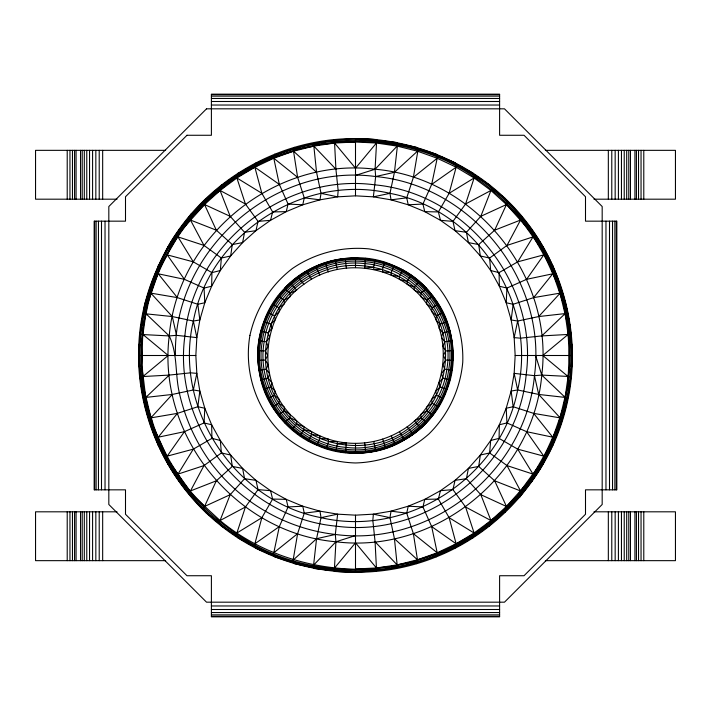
<?xml version="1.0" encoding="UTF-8"?>
<svg xmlns="http://www.w3.org/2000/svg" width="711" height="711" viewBox="0 0 711 711"><rect width="100%" height="100%" fill="white"/><g stroke="black" fill="none" stroke-linecap="round" stroke-linejoin="round"><path stroke-width="1.07" d="M284.693 422.805L290.124 417.65L290.159 414.335C255.427 377.79 262.243 312.893 303.819 284.364C341.209 255.88 399.875 265.176 426.636 303.819C457.36 343.795 443.788 407.625 399.466 431.648C378.154 443.957 351.732 446.73 328.331 439.122C316.671 435.23 305.863 428.991 296.665 420.841C291.492 413.882 282.454 411.571 278.943 403.217C251.827 361.988 267.096 301.011 310.396 277.379C350.683 252.947 407.998 267.274 432.057 307.783C457.12 346.239 446.179 402.257 408.523 428.475C370.929 457.057 312.253 448.677 284.169 410.718L284.364 407.181L278.943 403.217L279.352 399.466L274.517 395.227L275.175 391.263L270.909 386.828L271.878 382.669L268.171 378.11L269.496 373.782L266.332 369.16L268.056 364.69L265.407 360.068L267.576 355.5L265.407 350.932L268.056 346.31L266.332 341.84L269.496 337.218L268.171 332.89L271.878 328.331L270.909 324.172L263.888 321.568C281.387 270.429 344.906 243.171 394.027 265.718C440.767 284.631 465.616 342.524 447.112 389.432C429.613 440.571 366.094 467.829 316.973 445.282C270.233 426.369 245.384 368.476 263.888 321.568M426.307 288.195L420.876 293.35L420.841 296.665L426.831 300.282L426.636 303.819L432.057 307.783L431.648 311.534L436.483 315.773L435.825 319.737L440.091 324.172L439.122 328.331L442.829 332.89L441.504 337.218L444.668 341.84L442.944 346.31L445.593 350.932L443.424 355.5L445.593 360.068L442.944 364.69L444.668 369.16L441.504 373.782L442.829 378.11L439.122 382.669L440.091 386.828L447.112 389.432M355.5 568.996L376.43 567.973L396.071 566.027L397.156 564.898L394.445 538.707L389.966 517.652L373.373 514.16L372.831 520.372L375.079 541.773L376.43 567.973L375.879 568.924C320.27 572.257 263.221 556.429 220.055 520.532C204.821 506.454 188.451 492.154 177.981 474.113C166.125 456.569 156.838 437.914 151.194 417.473C144.351 401.102 145.008 382.909 141.347 365.703C143.418 348.443 140.902 330.597 146.102 313.844C149.754 292.959 157.087 273.459 167.209 254.858C172.08 241.633 181.412 230.631 189.766 219.486C256.004 135.49 386.828 116.08 474.61 177.235C527.402 212.207 562.961 271.451 568.871 334.481C574.55 390.419 557.015 448.161 521.234 491.514C454.996 575.51 324.172 594.92 236.39 533.765C183.598 498.793 148.039 439.549 142.129 376.519C139.418 348.577 142.227 320.137 150.332 293.261C158.118 263.932 175.519 238.976 193.472 215.095L191.543 213.424C182.354 226.587 171.084 238.585 164.836 253.587L167.209 254.858L193.294 261.852L211.931 272.615L211.647 286.222L204.795 302.77L199.835 319.968L196.84 337.627L195.836 355.5L196.84 373.373L199.835 391.032L204.795 408.23L211.647 424.778L220.312 440.447L230.666 455.049L242.602 468.398L255.951 480.334L270.553 490.688L286.222 499.353L302.77 506.205L319.968 511.165L337.627 514.16L355.5 515.164L373.373 514.16L391.032 511.165L408.23 506.205L424.778 499.353L440.447 490.688L455.049 480.334L468.398 468.398L480.334 455.049L490.688 440.447L499.353 424.778L506.205 408.23L511.165 391.032L514.16 373.373L515.164 355.5L514.16 337.627L511.165 319.968L506.205 302.77L499.353 286.222L490.688 270.553L480.334 255.951L468.398 242.602L455.049 230.666L440.447 220.312L424.778 211.647L408.23 204.795L391.032 199.835L373.373 196.84L355.5 195.836L337.627 196.84L319.968 199.835L302.77 204.795L286.222 211.647L270.553 220.312L255.951 230.666L242.602 242.602L230.666 255.951L220.312 270.553L211.647 286.222L204.057 288.071L184.398 279.316L158.251 273.797L155.771 272.766C181.225 205.763 244.46 155.922 314.44 142.467C382.225 129.162 455.387 150.643 505.21 198.485C560.588 250.672 584.709 332.81 566.338 406.648C550.287 473.837 500.357 531.455 436.136 556.909C365.658 585.597 280.925 573.422 221.388 526.033C166.943 483.524 135.268 414.166 138.796 345.173C140.716 296.807 160.686 250.414 192.112 213.931C237.039 161.281 307.552 134.441 376.119 139.534L376.688 140.351L375.079 169.227L375.666 176.55L373.373 196.84L389.966 193.348C477.045 209.798 538.049 303.721 517.652 389.966C501.202 477.045 407.279 538.049 321.034 517.652C233.955 501.202 172.951 407.279 193.348 321.034C209.798 233.955 303.721 172.951 389.966 193.348L391.032 199.835L406.728 197.836L413.375 177.368L418.255 148.626L416.619 147.337L397.68 143.471L376.688 140.351L355.5 139.312M355.5 142.004L334.57 143.027L314.929 144.973L313.844 146.102L316.555 172.293L321.034 193.348L337.627 196.84L338.169 190.628L335.921 169.227L334.57 143.027L335.121 142.076L355.5 142.004L376.43 143.027L397.156 146.102L417.473 151.194L437.203 158.251L456.142 167.209L474.113 177.981L490.945 190.468L506.463 204.537L530.148 231.137L550.527 266.438L563.859 304.957L569.653 345.297L567.716 386.011L558.108 425.622L541.178 462.701L520.532 490.945L517.528 495.905L519.457 497.576C528.646 484.413 539.916 472.415 546.164 457.413L543.791 456.142L517.706 449.148L499.069 438.385L499.353 424.778L506.943 422.929L526.602 431.684L552.749 437.203L555.229 438.234C550.145 453.707 540.271 467.225 531.597 480.903C519.679 497.709 505.077 512.435 489.141 525.438C445.877 559.833 389.672 575.021 334.881 571.466L334.312 570.649L335.921 541.773L335.334 534.45L337.627 514.16L321.034 517.652L316.555 538.707L313.32 567.529L314.44 568.533L334.312 570.649L355.5 571.688M334.312 570.649C255.436 563.459 185.482 511.413 155.771 438.234C130.744 379.487 134.183 309.605 164.836 253.587M376.688 140.351L396.56 142.467L397.68 143.471C472.735 157.575 535.116 212.829 559.797 284.791C579.821 340.791 574.675 405.199 546.164 457.413M155.771 438.234L158.251 437.203L184.398 431.684L204.057 422.929L204.795 408.23L197.836 406.728L177.368 413.375L148.626 418.255C158.224 452.267 177.208 483.809 202.635 508.365L204.537 506.463L216.313 480.823L232.301 466.425L242.602 468.398L244.575 478.699L230.177 494.687L220.055 520.532L218.348 522.612M555.229 272.766L552.749 273.797L526.602 279.316L506.943 288.071L506.205 302.77L513.164 304.272L533.632 297.625L562.374 292.745C552.776 258.733 533.792 227.191 508.365 202.635L506.463 204.537L494.687 230.177L478.699 244.575L468.398 242.602L466.425 232.301L480.823 216.313L490.945 190.468L492.652 188.388M175.421 355.5C173.022 251.276 272.349 162.49 375.666 176.55C471.544 185.153 547.408 280.267 534.45 375.666C525.847 471.544 430.733 547.408 335.334 534.45C285.698 528.86 239.172 501.762 209.807 461.35C195.178 440.864 184.789 417.517 179.35 392.943C174.933 373.942 177.839 353.954 169.227 335.921C177.786 235.759 275.326 156.776 375.079 169.227C475.241 177.786 554.225 275.326 541.773 375.079C533.214 475.241 435.674 554.225 335.921 541.773C235.759 533.214 156.776 435.674 169.227 335.921L146.102 313.844L143.471 313.32L144.662 304.352L155.771 272.766M175.75 235.394L177.981 236.887L203.977 245.411L221.388 258.057L220.312 270.553L211.931 272.615M535.25 475.606L533.019 474.113L507.023 465.589L489.612 452.943L490.688 440.447L499.069 438.385M345.617 452.694L346.31 442.944L337.343 443.86L335.832 451.192M365.383 258.306L364.69 268.056L373.657 267.14L375.168 259.808M397.68 143.471L394.445 172.293L389.966 193.348M230.177 494.687L204.537 506.463L193.472 495.905L169.822 462.701L152.892 425.622L143.284 386.011L141.347 345.297L147.141 304.957L160.473 266.438L180.852 231.137L204.537 204.537L220.055 190.468L236.887 177.981L254.858 167.209L273.797 158.251L293.527 151.194L313.844 146.102L334.57 143.027L355.5 168.205L376.43 143.027M334.57 567.973L355.5 542.795L376.43 567.973L397.156 564.898L417.473 559.806L437.203 552.749L456.142 543.791L474.113 533.019L490.945 520.532L506.463 506.463L530.148 479.863L550.527 444.562L563.859 406.043L569.653 365.703L567.716 324.989L558.108 285.378L541.178 248.299L517.528 215.095L506.463 204.537L480.823 216.313M148.626 418.255C138.058 384.411 136.254 348.035 143.471 313.32M562.374 292.745C577.172 340.107 574.586 392.552 555.229 438.234M197.836 406.728L199.835 391.032L193.348 389.966L172.293 394.445L143.471 397.68M513.164 304.272L511.165 319.968L517.652 321.034L538.707 316.555L567.529 313.32M188.388 218.348L190.468 220.055L216.313 230.177L232.301 244.575L230.666 255.951L221.388 258.057M522.612 492.652L520.532 490.945L494.687 480.823L478.699 466.425L480.334 455.049L489.612 452.943M292.745 562.374L297.625 533.632L304.272 513.164L302.77 506.205L288.071 506.943L279.316 526.602L273.797 552.749L272.766 555.229L274.864 556.909L292.745 562.374L294.381 563.663L313.32 567.529M321.034 193.348L319.968 199.835L304.272 197.836L297.625 177.368L293.527 151.194L295.101 149.781L313.844 146.102L335.921 169.227M389.966 517.652L391.032 511.165L406.728 513.164L413.375 533.632L417.473 559.806L415.899 561.219L397.156 564.898L375.079 541.773M316.555 172.293L293.527 151.194C280.178 155.176 266.465 159.557 254.858 167.209C242.522 173.635 229.982 180.683 220.055 190.468L230.177 216.313L244.575 232.301L242.602 242.602L232.301 244.575M394.445 538.707L417.473 559.806C430.822 555.824 444.535 551.443 456.142 543.791C468.478 537.365 481.018 530.317 490.945 520.532L480.823 494.687L466.425 478.699L468.398 468.398L478.699 466.425M193.348 389.966L196.84 373.373L190.628 372.831L169.227 375.079L140.351 376.688M517.652 321.034L514.16 337.627L520.372 338.169L541.773 335.921L570.649 334.312M438.234 155.771L454.916 162.668L457.413 164.836L456.142 167.209L449.148 193.294L438.385 211.931L424.778 211.647L422.929 204.057L431.684 184.398L437.203 158.251L438.234 155.771L436.136 154.091L418.255 148.626M304.272 197.836L302.77 204.795L288.071 204.057L279.316 184.398L273.797 158.251L297.625 177.368M406.728 513.164L408.23 506.205L422.929 506.943L431.684 526.602L437.203 552.749L413.375 533.632M258.057 221.388L270.553 220.312L272.615 211.931L261.852 193.294L236.887 177.981L245.411 203.977L258.057 221.388L255.951 230.666L244.575 232.301M452.943 489.612L440.447 490.688L438.385 499.069L449.148 517.706L474.113 533.019L465.589 507.023L452.943 489.612L455.049 480.334L466.425 478.699M288.071 204.057L286.222 211.647L272.615 211.931M422.929 506.943L424.778 499.353L438.385 499.069M272.766 555.229L256.084 548.332L253.587 546.164L254.858 543.791L261.852 517.706L272.615 499.069L270.553 490.688L258.057 489.612L245.411 507.023L236.887 533.019L235.394 535.25M326.251 448.712L328.5 441.567L328.331 439.122L319.923 438.394L316.973 445.282M394.027 265.718L391.077 272.606L382.669 271.878L382.5 269.433L384.749 262.288M466.425 232.301L455.049 230.666L452.943 221.388L465.589 203.977L474.113 177.981L475.606 175.75M188.388 492.652L190.468 490.945L203.977 465.589L221.388 452.943L230.666 455.049L232.301 466.425M478.699 244.575L480.334 255.951L489.612 258.057L507.023 245.411L520.532 220.055L522.612 218.348M308.085 440.918L311.72 434.368L311.534 431.648L303.97 429.542L299.687 435.683M411.314 275.317L407.03 281.458L399.466 279.352L399.28 276.632L402.915 270.082M175.75 475.606L177.981 474.113L193.294 449.148L211.931 438.385L220.312 440.447L221.388 452.943M489.612 258.057L490.688 270.553L499.069 272.615L517.706 261.852L533.019 236.887L535.25 235.394M164.836 457.413L167.209 456.142L184.398 431.684M526.602 279.316L543.791 254.858L546.164 253.587M245.411 203.977L220.055 190.468L207.55 200.333L204.537 204.537L193.472 215.095M465.589 507.023L490.945 520.532L503.45 510.667L506.463 506.463L517.528 495.905M158.251 437.203L177.368 413.375M533.632 297.625L552.749 273.797M291.865 429.631L296.745 423.943L296.665 420.841L290.124 417.65M420.876 293.35L414.335 290.159L414.255 287.057L419.135 281.369M151.194 417.473L172.293 394.445M538.707 316.555L559.806 293.527M397.156 146.102L375.079 169.227L355.5 175.421M313.844 564.898L335.921 541.773L355.5 535.579M270.909 324.172L275.175 319.737L274.517 315.773L267.789 312.476M440.091 386.828L435.825 391.263L436.483 395.227L443.211 398.524M274.517 315.773L279.352 311.534L278.943 307.783L284.364 303.819L284.169 300.282L290.159 296.665L290.124 293.35L284.693 288.195C323.309 245.722 398.613 249.019 432.608 295.812C468.896 339.876 454.258 412.949 404.257 439.94C347.821 474.912 267.132 436.261 259.115 370.262C249.561 317.284 291.848 262.679 345.306 258.528L355.5 257.995M146.102 397.156L169.227 375.079M541.773 335.921L564.898 313.844M355.5 453.005L365.694 452.472C388.624 450.383 410.176 439.131 426.307 422.805L420.876 417.65L420.841 414.335L426.831 410.718L426.636 407.181L432.057 403.217L431.648 399.466L436.483 395.227M417.473 151.194L394.445 172.293L375.666 176.55M293.527 559.806L316.555 538.707L335.334 534.45M191.543 497.576L193.472 495.905M517.528 215.095L519.457 213.424M143.027 376.43L168.205 355.5L143.027 334.57L140.351 334.312M567.973 334.57L542.795 355.5L567.973 376.43L570.649 376.688M413.375 177.368L437.203 158.251M273.797 552.749L297.625 533.632M278.25 415.295L284.169 410.718M426.831 300.282L432.75 295.705M178.772 481.347L180.852 479.863M530.148 231.137L532.228 229.653M431.684 184.398L456.142 167.209M254.858 543.791L279.316 526.602M272.589 407.181L278.943 403.217M432.057 307.783L438.411 303.819M449.148 193.294L474.113 177.981M236.887 533.019L261.852 517.706M167.618 463.972L169.822 462.701M541.178 248.299L543.382 247.028M465.589 203.977L490.945 190.468M220.055 520.532L245.411 507.023M267.789 398.524L274.517 395.227M436.483 315.773L443.211 312.476M290.124 293.35L296.665 290.159L290.257 283.04M420.876 417.65L414.335 420.841L420.743 427.96M158.153 445.628L160.473 444.562M550.527 266.438L552.847 265.372M494.687 230.177L520.532 220.055M190.468 490.945L216.313 480.823M263.888 389.432L270.909 386.828M440.091 324.172L447.112 321.568M150.483 426.458L152.892 425.622M558.108 285.378L560.517 284.542M507.023 245.411L533.019 236.887M177.981 474.113L203.977 465.589M517.706 261.852L543.791 254.858M167.209 456.142L193.294 449.148M260.928 379.985L268.171 378.11M442.829 332.89L450.072 331.015M144.662 406.648L147.141 406.043M563.859 304.957L566.338 304.352M148.626 292.745L177.368 297.625L197.836 304.272L204.795 302.77L204.057 288.071M562.374 418.255L533.632 413.375L513.164 406.728L506.205 408.23L506.943 422.929M146.102 313.844L172.293 316.555L193.348 321.034L199.835 319.968L197.836 304.272M567.529 397.68L538.707 394.445L517.652 389.966L511.165 391.032L513.164 406.728M258.928 370.298L266.332 369.16M444.668 341.84L452.072 340.702M140.76 386.375L143.284 386.011M567.716 324.989L570.24 324.625M304.272 513.164L319.968 511.165L321.034 517.652M193.348 321.034L196.84 337.627L176.55 335.334L169.227 335.921L143.027 334.57M517.652 389.966L514.16 373.373L534.45 375.666L541.773 375.079L567.973 376.43M422.929 204.057L408.23 204.795L406.728 197.836M257.933 360.45L265.407 360.068M445.593 350.932L453.067 350.55M138.796 365.827L141.347 365.703M569.653 345.297L572.204 345.173M382.5 269.433L373.782 269.496L373.657 267.14M328.5 441.567L337.218 441.504L337.343 443.86M211.398 94.67L499.602 94.67M211.398 96.127L499.602 96.127M211.398 98.456L499.602 98.456M211.398 101.495L499.602 101.495M211.398 105.032L499.602 105.032M165.636 150.341L35.55 150.341L35.55 199.187L117.031 199.187M545.364 150.341L675.45 150.341L675.45 199.187L593.969 199.187M139.312 355.5L195.836 355.5M515.164 355.5L571.688 355.5M117.031 511.813L35.55 511.813L35.55 560.659L165.636 560.659M593.969 511.813L675.45 511.813L675.45 560.659L545.364 560.659M211.398 605.968L499.602 605.968M211.398 609.505L499.602 609.505M211.398 612.544L499.602 612.544M211.398 614.873L499.602 614.873M211.398 616.33L499.602 616.33M272.615 499.069L286.222 499.353L288.071 506.943M138.796 345.173L141.347 345.297M569.653 365.703L572.204 365.827M257.933 350.55L265.407 350.932M445.593 360.068L453.067 360.45M452.943 221.388L440.447 220.312L438.385 211.931M140.76 324.625L143.284 324.989M567.716 386.011L570.24 386.375M244.575 478.699L255.951 480.334L258.057 489.612M258.928 340.702L266.332 341.84M444.668 369.16L452.072 370.298M399.28 276.632L391.263 275.175L391.077 272.606M311.72 434.368L319.737 435.825L319.923 438.394M506.943 288.071L499.353 286.222L499.069 272.615M144.662 304.352L147.141 304.957M563.859 406.043L566.338 406.648M204.057 422.929L211.647 424.778L211.931 438.385M260.928 331.015L268.171 332.89M442.829 378.11L450.072 379.985M150.483 284.542L152.892 285.378M558.108 425.622L560.517 426.458M414.255 287.057L407.181 284.364L407.03 281.458M296.745 423.943L303.819 426.636L303.97 429.542M158.153 265.372L160.473 266.438M550.527 444.562L552.847 445.628M230.177 216.313L204.537 204.537L216.313 230.177M480.823 494.687L506.463 506.463L494.687 480.823M457.057 165.494C383.611 125.412 287.635 133.846 222.321 186.149C184.673 215.78 157.335 258.111 146.128 304.708C122.194 397.262 168.703 501.779 253.943 545.506C327.389 585.588 423.365 577.154 488.679 524.851C526.327 495.22 553.665 452.889 564.872 406.292C588.806 313.738 542.297 209.221 457.057 165.494L472.797 172.986L475.197 176.364L489.612 184.967L492.172 188.957L505.21 198.485L507.841 203.159M253.943 545.506L238.203 538.014L235.803 534.636L221.388 526.033L218.828 522.043L205.79 512.515L203.159 507.841M167.618 247.028L169.822 248.299M541.178 462.701L543.382 463.972M272.589 303.819L278.943 307.783M432.057 403.217L438.411 407.181M279.316 184.398L254.858 167.209L261.852 193.294M431.684 526.602L456.142 543.791L449.148 517.706M178.772 229.653L180.852 231.137M530.148 479.863L532.228 481.347M278.25 295.705L284.169 300.282M426.831 410.718L432.75 415.295M564.898 397.156L541.773 375.079L535.579 355.5M205.79 198.485L207.55 200.333M503.45 510.667L505.21 512.515M559.806 417.473L538.707 394.445L534.45 375.666M151.194 293.527L172.293 316.555L176.55 335.334M533.632 413.375L552.749 437.203M158.251 273.797L177.368 297.625M221.388 184.967L222.97 186.966M488.03 524.034L489.612 526.033M298.185 276.615L303.819 284.364M407.181 426.636L412.815 434.385M526.602 431.684L543.791 456.142M167.209 254.858L184.398 279.316M238.203 172.986L239.589 175.137M471.411 535.863L472.797 538.014M517.706 449.148L533.019 474.113M177.981 236.887L193.294 261.852M306.743 271.06L311.534 279.352M399.466 431.648L404.257 439.94M507.023 465.589L520.532 490.945M190.468 220.055L203.977 245.411M256.084 162.668L257.258 164.934M453.742 546.066L454.916 548.332M315.844 266.421L319.737 275.175M391.263 435.825L395.156 444.579M274.864 154.091L275.815 156.456M435.185 554.544L436.136 556.909M325.371 262.768L328.331 271.878M382.669 439.122L385.629 448.232M294.381 147.337L295.101 149.781M415.899 561.219L416.619 563.663M335.228 260.128L337.218 269.496M373.782 441.504L375.772 450.872M314.44 142.467L314.929 144.973M396.071 566.027L396.56 568.533M345.306 258.528L346.31 268.056M364.69 442.944L365.694 452.472M334.881 139.534L335.121 142.076M375.879 568.924L376.119 571.466M643.784 150.341L643.784 199.187M643.784 511.813L643.784 560.659M641.046 150.341L641.046 199.187M641.046 511.813L641.046 560.659M638.531 150.341L638.531 199.187M638.531 511.813L638.531 560.659M636.434 150.341L636.434 199.187M636.434 511.813L636.434 560.659M634.932 150.341L634.932 199.187M634.932 511.813L634.932 560.659M630.47 150.341L630.47 199.187M630.47 511.813L630.47 560.659M628.782 150.341L628.782 199.187M628.782 511.813L628.782 560.659M626.693 150.341L626.693 199.187M626.693 511.813L626.693 560.659M624.231 150.341L624.231 199.187M624.231 511.813L624.231 560.659M621.458 150.341L621.458 199.187M621.458 511.813L621.458 560.659M618.41 150.341L618.41 199.187M618.41 511.813L618.41 560.659M616.33 221.165L616.33 489.835M615.166 150.341L615.166 199.187M615.166 511.813L615.166 560.659M614.873 221.165L614.873 489.835M612.544 221.165L612.544 489.835M611.78 150.341L611.78 199.187M611.78 511.813L611.78 560.659M609.505 221.165L609.505 489.835M608.332 150.341L608.332 199.187M608.332 511.813L608.332 560.659M605.968 221.165L605.968 489.835M355.5 138.547L355.5 195.836M355.5 257.809L355.5 267.576M355.5 443.424L355.5 453.191M355.5 515.164L355.5 572.453M105.032 221.165L105.032 489.835M102.668 150.341L102.668 199.187M102.668 511.813L102.668 560.659M101.495 221.165L101.495 489.835M99.22 150.341L99.22 199.187M99.22 511.813L99.22 560.659M98.456 221.165L98.456 489.835M96.127 221.165L96.127 489.835M95.834 150.341L95.834 199.187M95.834 511.813L95.834 560.659M94.67 221.165L94.67 489.835M92.59 150.341L92.59 199.187M92.59 511.813L92.59 560.659M89.542 150.341L89.542 199.187M89.542 511.813L89.542 560.659M86.769 150.341L86.769 199.187M86.769 511.813L86.769 560.659M84.307 150.341L84.307 199.187M84.307 511.813L84.307 560.659M82.218 150.341L82.218 199.187M82.218 511.813L82.218 560.659M80.53 150.341L80.53 199.187M80.53 511.813L80.53 560.659M76.068 150.341L76.068 199.187M76.068 511.813L76.068 560.659M74.566 150.341L74.566 199.187M74.566 511.813L74.566 560.659M72.469 150.341L72.469 199.187M72.469 511.813L72.469 560.659M69.954 150.341L69.954 199.187M69.954 511.813L69.954 560.659M67.216 150.341L67.216 199.187M67.216 511.813L67.216 560.659M184.842 336.267C172.489 427.249 244.833 517.955 336.267 526.158C427.249 538.511 517.955 466.167 526.158 374.733C538.511 283.751 466.167 193.045 374.733 184.842C283.751 172.489 193.045 244.833 184.842 336.267M249.943 335.361C243.722 371.124 255.889 408.558 281.938 433.834C302.282 451.912 328.295 462.212 355.5 462.968C382.705 462.212 408.718 451.912 429.062 433.834C448.374 414.664 460.293 389.344 462.754 362.246C463.705 335.05 455.058 308.441 438.305 287.004C420.379 266.518 395.858 253.045 368.965 248.886C341.884 246.219 314.786 253.178 292.337 268.562C270.775 285.155 255.773 308.787 249.943 335.361M259.666 340.818C250.228 393.618 292.212 447.859 345.688 451.956C395.36 458.053 444.802 419.801 451.334 370.182C460.772 317.382 418.788 263.141 365.312 259.044C315.64 252.947 266.198 291.199 259.666 340.818M260.777 340.987C251.445 393.174 292.941 446.792 345.804 450.836C394.898 456.862 443.771 419.063 450.223 370.013C459.555 317.826 418.059 264.208 365.196 260.164C316.102 254.138 267.229 291.937 260.777 340.987M262.315 341.227C253.134 392.561 293.963 445.308 345.964 449.29C394.258 455.218 442.331 418.024 448.685 369.773C457.866 318.439 417.037 265.692 365.036 261.71C316.742 255.782 268.669 292.976 262.315 341.227M264.208 341.511C255.205 391.814 295.207 443.486 346.159 447.388C393.467 453.191 440.58 416.762 446.792 369.489C455.795 319.186 415.793 267.514 364.841 263.612C317.533 257.809 270.42 294.238 264.208 341.511M206.519 108.819L108.819 206.519L108.819 504.481L206.519 602.181L504.481 602.181L602.181 504.481L602.181 206.519L504.481 108.819L206.519 108.819M186.975 135.268L125.5 196.743L125.5 221.165L94.163 221.165L94.163 489.835L125.5 489.835L125.5 514.257L186.975 575.732L211.398 575.732L211.398 616.837L499.602 616.837L499.602 575.732L524.025 575.732L585.5 514.257L585.5 489.835L616.837 489.835L616.837 221.165L585.5 221.165L585.5 196.743L524.025 135.268L499.602 135.268L499.602 94.163L211.398 94.163L211.398 135.268L186.975 135.268"/></g></svg>
